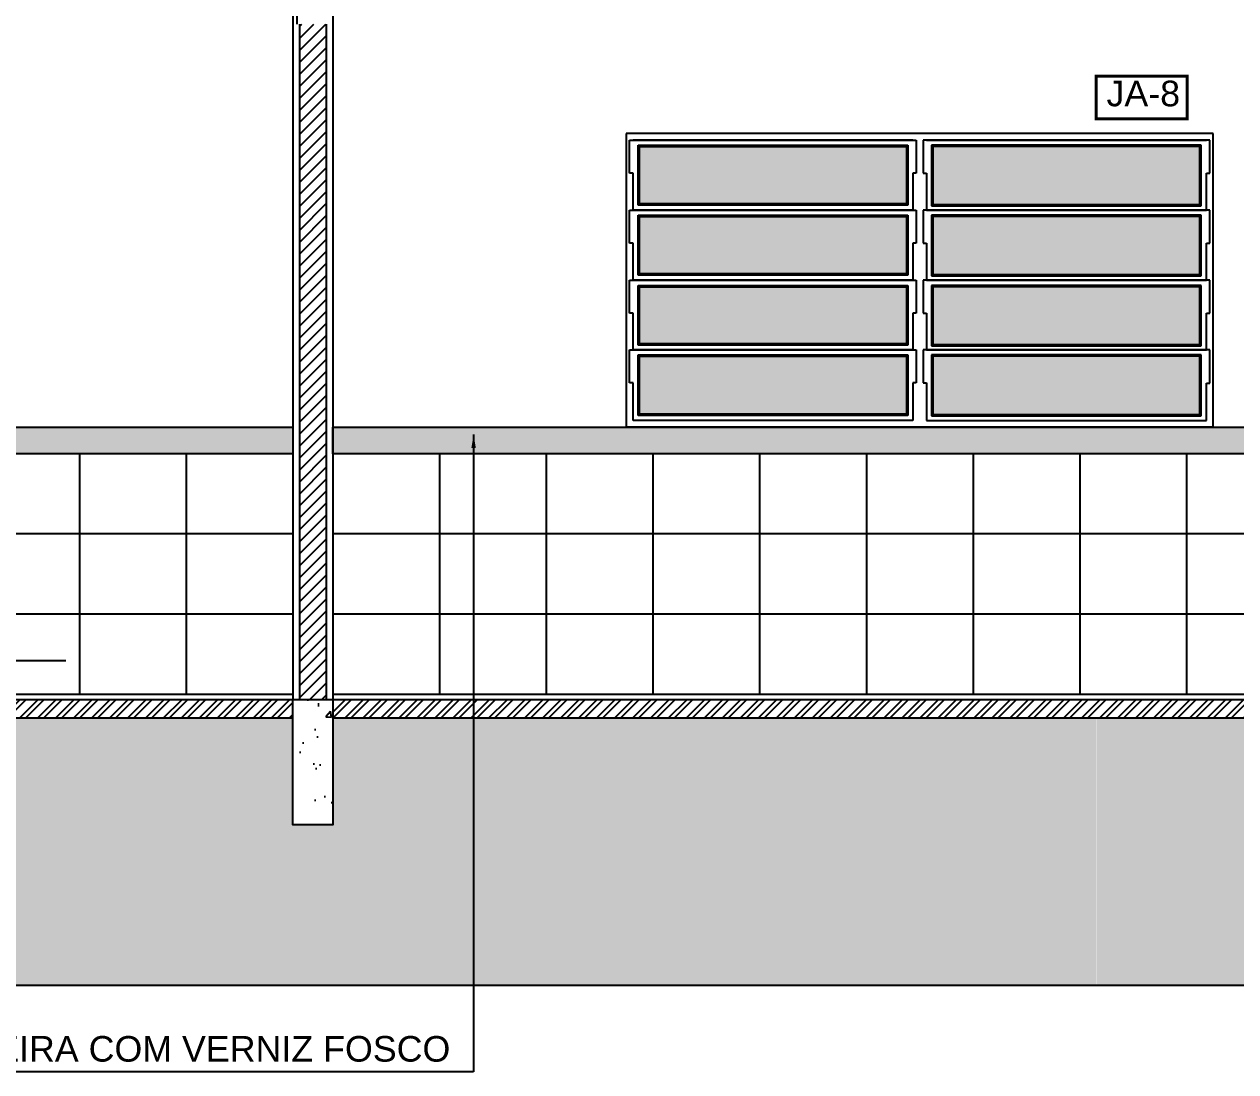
# Model space of a CAD drawing. Extents: x 183 to 373, y 23 to 105.
# Drawn here: x 215.73 to 220.272, y 79.373 to 83.298 of the extents above; entities that cross this region are included whole.
import ezdxf

# ---------------------------------------------------------------- set-up
doc = ezdxf.new("R2010")
doc.units = 0
doc.header["$LTSCALE"] = 0.005
doc.linetypes.add('C5', pattern=[60, 50, -5, 0, -5])
doc.linetypes.add('TRAÇO-2PTOS_P', pattern=[0.625, 0.25, -0.125, 0, -0.125, 0, -0.125])
doc.layers.get('0').update_dxf_attribs({"linetype": 'CONTINUOUS'})
for name, color, linetype in [('01', 1, 'CONTINUOUS'), ('252', 252, 'CONTINUOUS'), ('A-COTAS', 1, 'CONTINUOUS'), ('A-ESQUADRIAS', 2, 'CONTINUOUS'), ('A-PAREDE', 5, 'CONTINUOUS'), ('ARQ-EXO-1_100', 251, 'C5'), ('ARQ-HTC', 9, 'CONTINUOUS'), ('ARQ-PIS-CORTE', 2, 'CONTINUOUS'), ('ARQ-SMB-1_050', 1, 'CONTINUOUS'), ('ARQ-SMB-1_100', 1, 'CONTINUOUS'), ('ARQ-TXT-1_075', 2, 'CONTINUOUS')]:
    doc.layers.add(name, color=color, linetype=linetype)
doc.styles.add('ESC-50-A20', font='arial.ttf', dxfattribs={"height": 0.1})
doc.styles.add('FNDE Texto Cota 0025', font='verdana.ttf', dxfattribs={"height": 0.04})
doc.dimstyles.new('FNDE 1-0025', dxfattribs={"dimscale": 5, "dimtxt": 0.04, "dimasz": 0.01, "dimexe": 0.15, "dimexo": 0.15, "dimgap": 0.005, "dimtad": 1, "dimzin": 1, "dimdsep": 46, "dimtxsty": 'FNDE Texto Cota 0025', "dimblk": 'tic', "dimcen": 0.015, "dimdle": 0.15, "dimse1": 1, "dimse2": 1, "dimclrd": 251, "dimclre": 251, "dimclrt": 256, "dimaunit": 1, "dimadec": 3, "dimazin": 0, "dimtfac": 1, "dimtix": 1, "dimtmove": 2, "dimatfit": 3, "dimfxl": 0.15, "dimtvp": 1, "dimtolj": 1, "dimtzin": 0, "dimarcsym": 0})

# ---------------------------------------------------------------- blocks, each defined once
blk = doc.blocks.new('FNDE-Nível Corte-1_050')
blk.add_hatch(color=251).paths.add_polyline_path([(140.6568, -0.1868), (140.7408, -0.1868), (140.6568, -0.3128)])
at = {"color": 251}
for p, q in [((140.6568, -0.0608), (140.6568, -0.3128)), ((140.5308, -0.1868), (141.5308, -0.1868))]:
    blk.add_line(p, q, dxfattribs=at)
blk.add_lwpolyline([(140.5728, -0.1868), (140.6568, -0.3128), (140.7408, -0.1868)], dxfattribs=at)
blk = doc.blocks.new('tic')
at = {"color": 251}
for p, q in [((0, -1), (0, 1)), ((-1, 0), (1, 0))]:
    blk.add_line(p, q, dxfattribs=at)
blk.add_line((-0.6, -0.6), (0.6, 0.6))

msp = doc.modelspace()

# ---------------------------------------------------------------- hatches: boundary and pattern name
at = {"layer": 'A-COTAS'}
h = msp.add_hatch(color=252, dxfattribs=at)
h.set_gradient(color1=(91, 91, 91), one_color=1, tint=1, name='INVHEMISPHERICAL')
h.paths.add_polyline_path([(218.0367, 82.8394), (218.0367, 82.6249), (219.0379, 82.6249), (219.0379, 82.8394)])
h.paths.add_polyline_path([(218.0367, 82.5769), (218.0367, 82.3624), (219.0379, 82.3624), (219.0379, 82.5769)])
h.paths.add_polyline_path([(218.0367, 82.3144), (218.0367, 82.0999), (219.0379, 82.0999), (219.0379, 82.3144)])
h.paths.add_polyline_path([(218.0367, 82.0544), (218.0367, 81.8374), (219.0379, 81.8374), (219.0379, 82.0544)])
h.paths.add_polyline_path([(220.1379, 82.6226), (220.1379, 82.8394), (219.1367, 82.8394), (219.1367, 82.6226)])
h.paths.add_polyline_path([(220.1379, 82.3601), (220.1379, 82.5769), (219.1367, 82.5769), (219.1367, 82.3601)])
h.paths.add_polyline_path([(220.1379, 82.0976), (220.1379, 82.3144), (219.1367, 82.3144), (219.1367, 82.0976)])
h.paths.add_polyline_path([(219.1367, 82.0544), (219.1367, 81.8351), (220.1379, 81.8351), (220.1379, 82.0544)])
at = {"layer": 'A-ESQUADRIAS'}
h = msp.add_hatch(dxfattribs=at)
h.set_pattern_fill('GOST_WOOD', color=251, scale=0.01, angle=90)
h.set_pattern_definition([(180, (169.897824, -81.4883), (7e-18, 0.06), [0.1, -0.02]), (180, (169.917824, -81.4683), (7e-18, 0.06), [0.06, -0.015, 0.03, -0.015]), (180, (169.947824, -81.4483), (7e-18, 0.06), [0.1, -0.02])])
h.paths.add_polyline_path([(216.7373, 81.688), (216.7373, 81.788), (208.7373, 81.788), (208.7373, 81.688)])
h = msp.add_hatch(dxfattribs=at)
h.set_pattern_fill('GOST_WOOD', color=251, scale=0.01, angle=90)
h.set_pattern_definition([(180, (178.047824, -81.4883), (7e-18, 0.06), [0.1, -0.02]), (180, (178.067824, -81.4683), (7e-18, 0.06), [0.06, -0.015, 0.03, -0.015]), (180, (178.097824, -81.4483), (7e-18, 0.06), [0.1, -0.02])])
h.paths.add_polyline_path([(224.8873, 81.688), (224.8873, 81.788), (216.8873, 81.788), (216.8873, 81.688)])
at = {"layer": 'ARQ-HTC'}
h = msp.add_hatch(dxfattribs=at)
h.set_pattern_fill('ANSI31', color=251, scale=0.01, style=0)
h.set_pattern_definition([(45, (76.564996, 34.55552), (-0.02245064, 0.02245064), [])])
h.paths.add_polyline_path([(216.7623, 83.2978), (216.8623, 83.2978), (216.8623, 80.7678), (216.7623, 80.7678)])
h = msp.add_hatch(dxfattribs=at)
h.set_pattern_fill('ANSI32', color=251, scale=0.005, style=0)
h.set_pattern_definition([(45, (-14.24537, 37.775708), (-0.03367596, 0.03367596), []), (45, (-14.22292, 37.775708), (-0.03367596, 0.03367596), [])])
h.paths.add_polyline_path([(208.7373, 80.6978), (216.7373, 80.6978), (216.7373, 80.7678), (208.7373, 80.7678)])
h = msp.add_hatch(dxfattribs=at)
h.set_pattern_fill('AR-CONC', color=251, scale=0.0014, style=0)
h.set_pattern_definition([(50, (76.565, 34.55552), (0.25505854, -0.02231472), [0.02667, -0.29337]), (355, (76.565, 34.55552), (-0.0493408, 0.2674796), [0.021336, -0.2346968]), (100.45144, (76.58625, 34.55366), (0.20571775, 0.24516485), [0.022666, -0.24932634]), (46.1842, (76.565, 34.62664), (0.37951066, -0.05885926), [0.040005, -0.440055]), (96.63556, (76.59662, 34.62174), (0.3323658, 0.3463966), [0.033999, -0.3739899]), (351.18415, (76.565, 34.62664), (0.3323658, 0.3463966), [0.032004, -0.3520436]), (21, (76.60056, 34.60886), (0.21226015, -0.14317128), [0.02667, -0.29337]), (326, (76.60056, 34.60886), (0.08652284, 0.25786315), [0.021336, -0.234696]), (71.45144, (76.61824, 34.59693), (0.298783, 0.11469188), [0.022666, -0.2493259]), (37.5, (76.565, 34.55552), (0.004324045, 0.118377054), [0, -0.2318512, 0, -0.238252, 0, -0.235585]), (7.5, (76.565, 34.55552), (0.09354753, 0.1402528), [0, -0.1358392, 0, -0.2265172, 0, -0.089789]), (327.5, (76.4857, 34.55552), (0.189826833, -0.00802024), [0, -0.0889, 0, -0.277368, 0, -0.368046]), (317.5, (76.45014, 34.55552), (0.20738085, 0.03559709), [0, -0.11557, 0, -0.1842008, 0, -0.261366])])
h.paths.add_polyline_path([(216.8873, 80.7678), (216.7373, 80.7678), (216.7373, 80.2978), (216.8873, 80.2978)])
h = msp.add_hatch(dxfattribs=at)
h.set_pattern_fill('ANSI32', color=251, scale=0.005, style=0)
h.set_pattern_definition([(45, (76.564996, 34.55552), (-0.03367596, 0.03367596), []), (45, (76.587447, 34.55552), (-0.03367596, 0.03367596), [])])
h.paths.add_polyline_path([(216.8873, 80.6978), (224.8873, 80.6978), (224.8873, 80.7678), (216.8873, 80.7678)])
h = msp.add_hatch(dxfattribs=at)
h.set_pattern_fill('EARTH', color=252, scale=0.02, angle=45, style=0)
h.set_pattern_definition([(45, (76.565, 34.55552), (1e-17, 0.17960512), [0.127, -0.127]), (45, (76.53132, 34.5892), (1e-17, 0.17960512), [0.127, -0.127]), (45, (76.49764, 34.62287), (1e-17, 0.17960512), [0.127, -0.127]), (135, (76.49764, 34.64532), (-0.17960512, 1e-17), [0.127, -0.127]), (135, (76.53132, 34.679), (-0.17960512, 1e-17), [0.127, -0.127]), (135, (76.565, 34.71267), (-0.17960512, 1e-17), [0.127, -0.127])])
h.paths.add_polyline_path([(219.7499, 80.6978), (216.8873, 80.6978), (216.8873, 80.2978), (216.7373, 80.2978), (216.7373, 80.6978), (208.7373, 80.6978), (208.7373, 80.2978), (208.5873, 80.2978), (208.5873, 80.6478), (206.807, 80.6478), (206.807, 79.6978), (219.7499, 79.6978)])
h = msp.add_hatch(dxfattribs=at)
h.set_pattern_fill('EARTH', color=252, scale=0.02, angle=45, style=0)
h.set_pattern_definition([(45, (84.715, 34.55552), (1e-17, 0.17960512), [0.127, -0.127]), (45, (84.68132, 34.5892), (1e-17, 0.17960512), [0.127, -0.127]), (45, (84.64764, 34.62287), (1e-17, 0.17960512), [0.127, -0.127]), (135, (84.64764, 34.64532), (-0.17960512, 1e-17), [0.127, -0.127]), (135, (84.68132, 34.679), (-0.17960512, 1e-17), [0.127, -0.127]), (135, (84.715, 34.71267), (-0.17960512, 1e-17), [0.127, -0.127])])
h.paths.add_polyline_path([(247.7524, 80.6978), (241.3373, 80.6978), (241.3373, 80.2978), (241.0123, 80.2978), (241.0123, 80.6978), (235.1238, 80.6978), (235.1238, 79.6978), (247.7524, 79.6978)])
h.paths.add_polyline_path([(224.8873, 80.2978), (224.8873, 80.6978), (219.7502, 80.6978), (219.7502, 79.6978), (235.1238, 79.6978), (235.1238, 80.6978), (233.1873, 80.6978), (233.1873, 80.2978), (233.0373, 80.2978), (233.0373, 80.6978), (225.0373, 80.6978), (225.0373, 80.2978)])

# ---------------------------------------------------------------- linework, layer by layer
at = {"layer": '01'}
for p, q in [((216.7373, 83.5878), (216.7373, 80.7678)), ((216.8873, 83.5878), (216.8873, 80.7678))]:
    msp.add_line(p, q, dxfattribs=at)
at = {"layer": '252'}
for p, q in [((215.9373, 81.688), (215.9373, 80.7878)), ((216.3373, 81.688), (216.3373, 80.7878)), ((217.2873, 81.688), (217.2873, 80.7878)), ((217.6873, 81.688), (217.6873, 80.7878)), ((218.0873, 81.688), (218.0873, 80.7878)), ((218.4873, 81.688), (218.4873, 80.7878)), ((218.8873, 81.688), (218.8873, 80.7878)), ((219.2873, 81.688), (219.2873, 80.7878)), ((219.6873, 81.688), (219.6873, 80.7878)), ((220.0873, 81.688), (220.0873, 80.7878)), ((216.7373, 81.388), (208.7373, 81.388)), ((224.8873, 81.388), (216.8873, 81.388)), ((216.7373, 81.088), (208.7373, 81.088)), ((224.8873, 81.088), (216.8873, 81.088))]:
    msp.add_line(p, q, dxfattribs=at)
at = {"layer": 'A-COTAS'}
for p, q in [((220.1873, 82.8888), (217.9873, 82.8888)), ((217.9873, 82.8888), (217.9873, 81.7888)), ((220.1873, 81.7888), (220.1873, 82.8888)), ((218, 82.8634), (219.0746, 82.8634)), ((218, 82.7399), (218, 82.8634)), ((219.0619, 82.8634), (218.0127, 82.8634)), ((218.0317, 82.8444), (219.0429, 82.8444)), ((218.0317, 82.6199), (218.0317, 82.8444)), ((219.0429, 82.8444), (219.0429, 82.6199)), ((219.0746, 82.8634), (219.0746, 82.7399)), ((220.1746, 82.8634), (219.1, 82.8634)), ((219.1, 82.8634), (219.1, 82.7399)), ((219.1127, 82.8634), (220.1619, 82.8634)), ((220.1429, 82.8444), (219.1317, 82.8444)), ((219.1317, 82.8444), (219.1317, 82.6176)), ((220.1429, 82.6176), (220.1429, 82.8444)), ((220.1746, 82.7401), (220.1746, 82.8634)), ((218.0367, 82.8394), (219.0379, 82.8394)), ((218.0367, 82.6249), (218.0367, 82.8394)), ((219.0379, 82.8394), (219.0379, 82.6249)), ((220.1379, 82.8394), (219.1367, 82.8394)), ((219.1367, 82.8394), (219.1367, 82.6226)), ((220.1379, 82.6226), (220.1379, 82.8394)), ((218.0127, 82.7399), (218, 82.7399)), ((218.0127, 82.6009), (218.0127, 82.7399)), ((219.0746, 82.7399), (219.0619, 82.7399)), ((219.0619, 82.7399), (219.0619, 82.6009)), ((219.1, 82.7399), (219.1127, 82.7399)), ((219.1127, 82.7399), (219.1127, 82.6009)), ((220.1619, 82.6009), (220.1619, 82.7401)), ((220.1619, 82.7401), (220.1746, 82.7401)), ((219.0429, 82.6199), (218.0317, 82.6199)), ((219.0379, 82.6249), (218.0367, 82.6249)), ((219.1317, 82.6176), (220.1429, 82.6176)), ((219.1367, 82.6226), (220.1379, 82.6226)), ((218, 82.6009), (219.0746, 82.6009)), ((218, 82.4774), (218, 82.6009)), ((219.0619, 82.6009), (218.0127, 82.6009)), ((219.0619, 82.6009), (218.0127, 82.6009)), ((218.0317, 82.5819), (219.0429, 82.5819)), ((218.0317, 82.3574), (218.0317, 82.5819)), ((218.0367, 82.5769), (219.0379, 82.5769)), ((218.0367, 82.3624), (218.0367, 82.5769)), ((219.0379, 82.5769), (219.0379, 82.3624)), ((219.0429, 82.5819), (219.0429, 82.3574)), ((219.0746, 82.6009), (219.0746, 82.4774)), ((220.1746, 82.6009), (219.1, 82.6009)), ((219.1, 82.6009), (219.1, 82.4774)), ((219.1127, 82.6009), (220.1619, 82.6009)), ((219.1127, 82.6009), (220.1619, 82.6009)), ((220.1429, 82.5819), (219.1317, 82.5819)), ((219.1317, 82.5819), (219.1317, 82.3551)), ((220.1379, 82.5769), (219.1367, 82.5769)), ((219.1367, 82.5769), (219.1367, 82.3601)), ((220.1379, 82.3601), (220.1379, 82.5769)), ((220.1429, 82.3551), (220.1429, 82.5819)), ((220.1746, 82.4776), (220.1746, 82.6009)), ((218.0127, 82.4774), (218, 82.4774)), ((218.0127, 82.3384), (218.0127, 82.4774)), ((219.0746, 82.4774), (219.0619, 82.4774)), ((219.0619, 82.4774), (219.0619, 82.3384)), ((219.1, 82.4774), (219.1127, 82.4774)), ((219.1127, 82.4774), (219.1127, 82.3384)), ((220.1619, 82.3384), (220.1619, 82.4776)), ((220.1619, 82.4776), (220.1746, 82.4776)), ((219.0429, 82.3574), (218.0317, 82.3574)), ((219.0379, 82.3624), (218.0367, 82.3624)), ((219.1317, 82.3551), (220.1429, 82.3551)), ((219.1367, 82.3601), (220.1379, 82.3601)), ((218, 82.3384), (219.0746, 82.3384)), ((218, 82.2149), (218, 82.3384)), ((219.0619, 82.3384), (218.0127, 82.3384)), ((219.0619, 82.3384), (218.0127, 82.3384)), ((218.0317, 82.3194), (219.0429, 82.3194)), ((218.0317, 82.0949), (218.0317, 82.3194)), ((218.0367, 82.3144), (219.0379, 82.3144)), ((218.0367, 82.0999), (218.0367, 82.3144)), ((219.0379, 82.3144), (219.0379, 82.0999)), ((219.0429, 82.3194), (219.0429, 82.0949)), ((219.0746, 82.3384), (219.0746, 82.2149)), ((220.1746, 82.3384), (219.1, 82.3384)), ((219.1, 82.3384), (219.1, 82.2149)), ((219.1127, 82.3384), (220.1619, 82.3384)), ((219.1127, 82.3384), (220.1619, 82.3384)), ((220.1429, 82.3194), (219.1317, 82.3194)), ((219.1317, 82.3194), (219.1317, 82.0926)), ((220.1379, 82.3144), (219.1367, 82.3144)), ((219.1367, 82.3144), (219.1367, 82.0976)), ((220.1379, 82.0976), (220.1379, 82.3144)), ((220.1429, 82.0926), (220.1429, 82.3194)), ((220.1746, 82.2151), (220.1746, 82.3384)), ((218.0127, 82.2149), (218, 82.2149)), ((218.0127, 82.0784), (218.0127, 82.2149)), ((219.0746, 82.2149), (219.0619, 82.2149)), ((219.0619, 82.2149), (219.0619, 82.0784)), ((219.1, 82.2149), (219.1127, 82.2149)), ((219.1127, 82.2149), (219.1127, 82.0784)), ((220.1619, 82.0784), (220.1619, 82.2151)), ((220.1619, 82.2151), (220.1746, 82.2151)), ((218, 82.0784), (219.0746, 82.0784)), ((218, 81.9549), (218, 82.0784)), ((219.0619, 82.0784), (218.0127, 82.0784)), ((219.0619, 82.0784), (218.0127, 82.0784)), ((219.0429, 82.0949), (218.0317, 82.0949)), ((219.0379, 82.0999), (218.0367, 82.0999)), ((219.0746, 82.0784), (219.0746, 81.9549)), ((220.1746, 82.0784), (219.1, 82.0784)), ((219.1, 82.0784), (219.1, 81.9549)), ((219.1127, 82.0784), (220.1619, 82.0784)), ((219.1127, 82.0784), (220.1619, 82.0784)), ((219.1317, 82.0926), (220.1429, 82.0926)), ((219.1367, 82.0976), (220.1379, 82.0976)), ((220.1746, 81.9526), (220.1746, 82.0784)), ((218.0317, 82.0594), (219.0429, 82.0594)), ((218.0317, 81.8324), (218.0317, 82.0594)), ((218.0367, 82.0544), (219.0379, 82.0544)), ((218.0367, 81.8374), (218.0367, 82.0544)), ((219.0379, 82.0544), (219.0379, 81.8374)), ((219.0429, 82.0594), (219.0429, 81.8324)), ((220.1429, 82.0594), (219.1317, 82.0594)), ((219.1317, 82.0594), (219.1317, 81.8301)), ((220.1379, 82.0544), (219.1367, 82.0544)), ((219.1367, 82.0544), (219.1367, 81.8351)), ((220.1379, 81.8351), (220.1379, 82.0544)), ((220.1429, 81.8301), (220.1429, 82.0594)), ((218.0127, 81.9549), (218, 81.9549)), ((218.0127, 81.8134), (218.0127, 81.9549)), ((219.0746, 81.9549), (219.0619, 81.9549)), ((219.0619, 81.9549), (219.0619, 81.8134)), ((219.1, 81.9549), (219.1127, 81.9549)), ((219.1127, 81.9549), (219.1127, 81.8134)), ((220.1619, 81.8134), (220.1619, 81.9526)), ((220.1619, 81.9526), (220.1746, 81.9526)), ((219.0619, 81.8134), (218.0127, 81.8134)), ((219.0429, 81.8324), (218.0317, 81.8324)), ((219.0379, 81.8374), (218.0367, 81.8374)), ((219.1127, 81.8134), (220.1619, 81.8134)), ((219.1317, 81.8301), (220.1429, 81.8301)), ((219.1367, 81.8351), (220.1379, 81.8351)), ((220.1873, 81.7888), (217.9873, 81.7888))]:
    msp.add_line(p, q, dxfattribs=at)
msp.add_lwpolyline([(208.7373, 81.788), (216.7373, 81.788), (216.7373, 81.688), (208.7373, 81.688)], close=True, dxfattribs=at)
msp.add_lwpolyline([(224.8873, 81.688), (216.8873, 81.688), (216.8873, 81.788), (224.8873, 81.788)], dxfattribs=at)
at = {"layer": 'A-PAREDE', "color": 5}
for p, q in [((216.7523, 83.6028), (216.7523, 83.2978)), ((216.7623, 83.2978), (216.7623, 80.7678)), ((216.8623, 83.2978), (216.8623, 80.7678)), ((208.7373, 80.7678), (216.8873, 80.7678)), ((216.8873, 80.7678), (233.1873, 80.7678)), ((216.7373, 80.6978), (208.7373, 80.6978)), ((224.8873, 80.6978), (216.8873, 80.6978))]:
    msp.add_line(p, q, dxfattribs=at)
msp.add_lwpolyline([(216.7373, 80.7678), (216.8873, 80.7678), (216.8873, 80.2978), (216.7373, 80.2978)], close=True, dxfattribs=at)
at = {"layer": 'ARQ-EXO-1_100', "color": 252, "linetype": 'TRAÇO-2PTOS_P', "ltscale": 100}
for p, q in [((205.4942, 80.7878), (216.7373, 80.7878)), ((216.8873, 80.7878), (249.3373, 80.7878))]:
    msp.add_line(p, q, dxfattribs=at)
at = {"layer": 'ARQ-HTC', "color": 252}
msp.add_lwpolyline([(206.807, 80.6478), (206.807, 79.6978), (227.9373, 79.6978)], dxfattribs=at)
at = {"layer": 'ARQ-PIS-CORTE'}
for p, q in [((208.7373, 80.7878), (216.7373, 80.7878)), ((216.8873, 80.7878), (224.8873, 80.7878))]:
    msp.add_line(p, q, dxfattribs=at)
at = {"layer": 'ARQ-SMB-1_100', "color": 252, "ltscale": 10, "const_width": 0.0107}
msp.add_lwpolyline([(219.7488, 82.9434), (220.0898, 82.9434), (220.0898, 83.1034), (219.7488, 83.1034)], close=True, dxfattribs=at)

# ---------------------------------------------------------------- block references
at = {"layer": 'ARQ-SMB-1_050'}
msp.add_blockref('FNDE-Nível Corte-1_050', (74.3551, 81.1006), dxfattribs=at)

# ---------------------------------------------------------------- texts
at = {"layer": 'ARQ-TXT-1_075', "insert": (214.6753, 79.507, 1.8897), "char_height": 0.096, "width": 2.828291, "attachment_point": 1, "style": 'ESC-50-A20'}
msp.add_mtext('FAIXA DE MADEIRA COM VERNIZ FOSCO', dxfattribs=at)
at = {"layer": 'ARQ-TXT-1_075', "style": 'ESC-50-A20'}
msp.add_attdef('JA-8', (219.7876, 82.9904), '', height=0.096, dxfattribs=at)

# ---------------------------------------------------------------- leaders
at = {"layer": 'ARQ-SMB-1_100'}
msp.add_leader([(217.415, 81.7604, 1.8897), (217.415, 79.3731, 1.8897), (214.5681, 79.3731, 1.8897)], dimstyle='FNDE 1-0025', override={"dimtad": 0, "dimfxl": 0.025, "dimarcsym": 1}, dxfattribs=at)

doc.saveas('drawing.dxf')
